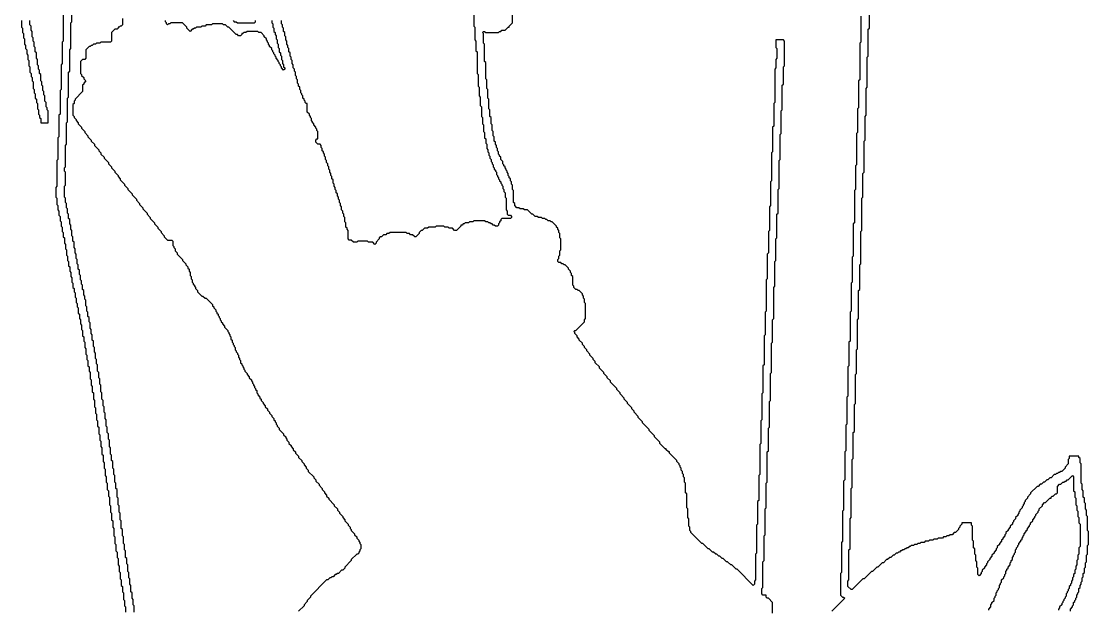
# Model space of a CAD drawing. Header units: metres. Extents: x 0 to 7998, y 2 to 10328.
# Drawn here: x 4546 to 6532, y 2221 to 3315 of the extents above; entities that cross this region are included whole.
import ezdxf

# ---------------------------------------------------------------- set-up
doc = ezdxf.new("R2010")
doc.units = ezdxf.units.M

msp = doc.modelspace()

# ---------------------------------------------------------------- linework, layer by layer
for points in [[(4756, 2216), (4756, 2228), (4754, 2230), (4754, 2240), (4752, 2242), (4752, 2252), (4750, 2254), (4750, 2266), (4748, 2268), (4748, 2278), (4746, 2280), (4746, 2290), (4744, 2292), (4744, 2304), (4742, 2306), (4742, 2316), (4740, 2318), (4740, 2330), (4738, 2332), (4738, 2342), (4736, 2344), (4736, 2356), (4734, 2358), (4734, 2370), (4732, 2372), (4732, 2386), (4730, 2388), (4730, 2400), (4728, 2402), (4728, 2414), (4726, 2416), (4726, 2428), (4724, 2430), (4724, 2444), (4722, 2446), (4722, 2456), (4720, 2458), (4720, 2470), (4718, 2472), (4718, 2482), (4716, 2484), (4716, 2496), (4714, 2498), (4714, 2508), (4712, 2510), (4712, 2522), (4710, 2524), (4710, 2536), (4708, 2538), (4708, 2548), (4706, 2550), (4706, 2560), (4704, 2562), (4704, 2574), (4702, 2576), (4702, 2586), (4700, 2588), (4700, 2598), (4698, 2600), (4698, 2610), (4696, 2612), (4696, 2624), (4694, 2626), (4694, 2638), (4692, 2640), (4692, 2650), (4690, 2652), (4690, 2662), (4688, 2664), (4688, 2676), (4686, 2678), (4686, 2686), (4684, 2688), (4684, 2698), (4682, 2700), (4682, 2708), (4680, 2710), (4680, 2720), (4678, 2722), (4678, 2732), (4676, 2734), (4676, 2742), (4674, 2744), (4674, 2754), (4672, 2756), (4672, 2764), (4670, 2766), (4670, 2774), (4668, 2776), (4668, 2784), (4666, 2786), (4666, 2796), (4664, 2798), (4664, 2804), (4662, 2806), (4662, 2814), (4660, 2816), (4660, 2824), (4658, 2826), (4658, 2832), (4656, 2834), (4656, 2842), (4654, 2844), (4654, 2852), (4652, 2854), (4652, 2862), (4650, 2864), (4650, 2872), (4648, 2874), (4648, 2882), (4646, 2884), (4646, 2892), (4644, 2894), (4644, 2904), (4642, 2906), (4642, 2914), (4640, 2916), (4640, 2926), (4638, 2928), (4638, 2936), (4636, 2938), (4636, 2946), (4634, 2948), (4634, 2956), (4632, 2958), (4632, 2966), (4630, 2968), (4630, 2976), (4628, 2978), (4628, 2986), (4626, 2988), (4626, 3008), (4628, 3010), (4628, 3034), (4626, 3036), (4626, 3042), (4628, 3044), (4628, 3084), (4630, 3086), (4630, 3126), (4632, 3128), (4632, 3172), (4634, 3174), (4634, 3220), (4636, 3222), (4636, 3262), (4638, 3264), (4638, 3312), (4640, 3314), (4640, 3354)], [(5388, 3340), (5388, 3306), (5390, 3304), (5390, 3280), (5392, 3278), (5392, 3260), (5394, 3258), (5394, 3218), (5396, 3216), (5396, 3194), (5398, 3192), (5398, 3176), (5400, 3174), (5400, 3158), (5402, 3156), (5402, 3138), (5404, 3136), (5404, 3124), (5406, 3122), (5406, 3110), (5408, 3108), (5408, 3098), (5410, 3096), (5410, 3088), (5412, 3086), (5412, 3078), (5414, 3076), (5414, 3072), (5416, 3070), (5416, 3066), (5418, 3064), (5418, 3060), (5420, 3058), (5420, 3054), (5422, 3052), (5422, 3050), (5424, 3048), (5424, 3044), (5426, 3042), (5426, 3040), (5428, 3038), (5428, 3036), (5430, 3034), (5430, 3030), (5432, 3028), (5432, 3026), (5434, 3024), (5434, 3022), (5436, 3020), (5436, 3018), (5438, 3016), (5438, 3014), (5440, 3012), (5440, 3010), (5442, 3008), (5442, 3004), (5444, 3002), (5444, 2998), (5446, 2996), (5446, 2988), (5448, 2986), (5448, 2964), (5450, 2962), (5450, 2956), (5452, 2954), (5456, 2954), (5458, 2952), (5458, 2950), (5456, 2948), (5440, 2948), (5438, 2946), (5438, 2944), (5436, 2942), (5436, 2940), (5434, 2938), (5434, 2936), (5432, 2934), (5428, 2934), (5426, 2936), (5424, 2936), (5422, 2938), (5420, 2938), (5418, 2940), (5416, 2940), (5414, 2942), (5410, 2942), (5408, 2944), (5388, 2944), (5386, 2942), (5380, 2942), (5378, 2940), (5372, 2940), (5370, 2938), (5368, 2938), (5366, 2936), (5364, 2936), (5364, 2934), (5356, 2926), (5352, 2926), (5348, 2930), (5342, 2930), (5340, 2932), (5334, 2932), (5332, 2934), (5318, 2934), (5316, 2932), (5304, 2932), (5302, 2930), (5296, 2930), (5292, 2926), (5290, 2926), (5286, 2922), (5286, 2920), (5280, 2914), (5278, 2914), (5274, 2918), (5270, 2918), (5268, 2920), (5264, 2920), (5262, 2922), (5232, 2922), (5230, 2920), (5226, 2920), (5224, 2918), (5220, 2918), (5216, 2914), (5214, 2914), (5212, 2912), (5212, 2910), (5206, 2904), (5206, 2902), (5204, 2900), (5200, 2904), (5192, 2904), (5190, 2906), (5172, 2906), (5170, 2904), (5164, 2904), (5160, 2908), (5156, 2908), (5154, 2910), (5154, 2926), (5152, 2928), (5152, 2930), (5150, 2932), (5150, 2940), (5148, 2942), (5148, 2950), (5146, 2952), (5146, 2956), (5144, 2958), (5144, 2962), (5142, 2964), (5142, 2970), (5140, 2972), (5140, 2976), (5138, 2978), (5138, 2982), (5136, 2984), (5136, 2988), (5134, 2990), (5134, 2994), (5132, 2996), (5132, 3000), (5130, 3002), (5130, 3006), (5128, 3008), (5128, 3012), (5126, 3014), (5126, 3020), (5124, 3022), (5124, 3026), (5122, 3028), (5122, 3032), (5120, 3034), (5120, 3038), (5118, 3040), (5118, 3044), (5116, 3046), (5116, 3050), (5114, 3052), (5114, 3056), (5112, 3058), (5112, 3062), (5110, 3064), (5110, 3068), (5108, 3070), (5108, 3072), (5106, 3074), (5106, 3078), (5104, 3080), (5104, 3084), (5102, 3086), (5098, 3086), (5094, 3090), (5094, 3094), (5096, 3096), (5098, 3096), (5098, 3110), (5096, 3112), (5096, 3114), (5094, 3116), (5094, 3118), (5090, 3122), (5090, 3124), (5088, 3126), (5088, 3128), (5086, 3130), (5086, 3134), (5084, 3136), (5084, 3138), (5082, 3140), (5082, 3142), (5078, 3146), (5078, 3162), (5076, 3162), (5074, 3164), (5074, 3166), (5072, 3168), (5072, 3170), (5070, 3172), (5070, 3176), (5068, 3178), (5068, 3180), (5066, 3182), (5066, 3186), (5064, 3188), (5064, 3192), (5062, 3194), (5062, 3198), (5060, 3200), (5060, 3206), (5058, 3208), (5058, 3212), (5056, 3214), (5056, 3220), (5054, 3222), (5054, 3226), (5052, 3228), (5052, 3234), (5050, 3236), (5050, 3242), (5048, 3244), (5048, 3248), (5046, 3250), (5046, 3256), (5044, 3258), (5044, 3264), (5042, 3266), (5042, 3270), (5040, 3272), (5040, 3278), (5038, 3280), (5038, 3286), (5036, 3288), (5036, 3294), (5034, 3296), (5034, 3302), (5032, 3304), (5032, 3308), (5030, 3310), (5030, 3316)], [(6498, 2218), (6498, 2222), (6502, 2226), (6502, 2228), (6504, 2230), (6504, 2234), (6506, 2236), (6506, 2238), (6508, 2240), (6508, 2242), (6510, 2244), (6510, 2248), (6512, 2250), (6512, 2252), (6514, 2254), (6514, 2260), (6516, 2262), (6516, 2266), (6518, 2268), (6518, 2272), (6520, 2274), (6520, 2280), (6522, 2282), (6522, 2288), (6524, 2290), (6524, 2298), (6526, 2300), (6526, 2308), (6528, 2310), (6528, 2322), (6530, 2324), (6530, 2340), (6532, 2342), (6532, 2366), (6530, 2368), (6530, 2394), (6528, 2396), (6528, 2406), (6526, 2408), (6526, 2418), (6524, 2420), (6524, 2428), (6522, 2430), (6522, 2442), (6520, 2444), (6520, 2454), (6518, 2456), (6518, 2492), (6516, 2494), (6516, 2502), (6514, 2504), (6514, 2506), (6496, 2506), (6496, 2502), (6494, 2500), (6494, 2492), (6488, 2486), (6488, 2484), (6482, 2478), (6480, 2478), (6478, 2476), (6476, 2476), (6474, 2474), (6472, 2474), (6470, 2472), (6468, 2472), (6462, 2466), (6460, 2466), (6456, 2462), (6454, 2462), (6450, 2458), (6448, 2458), (6444, 2454), (6442, 2454), (6438, 2450), (6436, 2450), (6424, 2438), (6424, 2436), (6418, 2430), (6418, 2428), (6414, 2424), (6414, 2422), (6412, 2420), (6412, 2418), (6410, 2416), (6410, 2414), (6408, 2412), (6408, 2410), (6404, 2406), (6404, 2404), (6402, 2402), (6402, 2400), (6400, 2398), (6400, 2396), (6396, 2392), (6396, 2390), (6392, 2386), (6392, 2384), (6390, 2382), (6390, 2380), (6386, 2376), (6386, 2374), (6382, 2370), (6382, 2368), (6378, 2364), (6378, 2362), (6376, 2360), (6376, 2358), (6372, 2354), (6372, 2352), (6370, 2350), (6370, 2348), (6366, 2344), (6366, 2342), (6362, 2338), (6362, 2336), (6360, 2334), (6360, 2332), (6356, 2328), (6356, 2326), (6352, 2322), (6352, 2320), (6348, 2316), (6348, 2314), (6344, 2310), (6344, 2308), (6342, 2306), (6342, 2304), (6338, 2300), (6338, 2298), (6334, 2294), (6334, 2292), (6332, 2290), (6332, 2288), (6328, 2284), (6326, 2286), (6326, 2298), (6324, 2300), (6324, 2310), (6322, 2312), (6322, 2322), (6320, 2324), (6320, 2334), (6318, 2336), (6318, 2348), (6316, 2350), (6316, 2376), (6314, 2378), (6314, 2382), (6296, 2382), (6296, 2380), (6292, 2376), (6292, 2374), (6290, 2372), (6290, 2370), (6284, 2364), (6282, 2364), (6278, 2360), (6274, 2360), (6272, 2358), (6268, 2358), (6266, 2356), (6262, 2356), (6260, 2354), (6252, 2354), (6250, 2352), (6244, 2352), (6242, 2350), (6236, 2350), (6234, 2348), (6228, 2348), (6226, 2346), (6220, 2346), (6218, 2344), (6214, 2344), (6212, 2342), (6208, 2342), (6206, 2340), (6202, 2340), (6200, 2338), (6198, 2338), (6196, 2336), (6194, 2336), (6192, 2334), (6190, 2334), (6188, 2332), (6186, 2332), (6184, 2330), (6182, 2330), (6180, 2328), (6178, 2328), (6176, 2326), (6174, 2326), (6170, 2322), (6168, 2322), (6164, 2318), (6162, 2318), (6158, 2314), (6156, 2314), (6150, 2308), (6148, 2308), (6140, 2300), (6138, 2300), (6130, 2292), (6128, 2292), (6114, 2278), (6112, 2278), (6092, 2258), (6090, 2258), (6084, 2264), (6084, 2274), (6086, 2276), (6086, 2332), (6088, 2334), (6088, 2390), (6090, 2392), (6090, 2446), (6092, 2448), (6092, 2500), (6094, 2502), (6094, 2550), (6096, 2552), (6096, 2602), (6098, 2604), (6098, 2658), (6100, 2660), (6100, 2704), (6102, 2706), (6102, 2760), (6104, 2762), (6104, 2814), (6106, 2816), (6106, 2862), (6108, 2864), (6108, 2924), (6110, 2926), (6110, 2986), (6112, 2988), (6112, 3032), (6114, 3034), (6114, 3092), (6116, 3094), (6116, 3138), (6118, 3140), (6118, 3190), (6120, 3192), (6120, 3248), (6122, 3250), (6122, 3300), (6124, 3302), (6124, 3338)], [(4624, 3326), (4624, 3278), (4622, 3276), (4622, 3236), (4620, 3234), (4620, 3188), (4618, 3186), (4618, 3142), (4616, 3140), (4616, 3100), (4614, 3098), (4614, 3058), (4612, 3056), (4612, 3008), (4610, 3006), (4610, 2988), (4612, 2986), (4612, 2974), (4614, 2972), (4614, 2964), (4616, 2962), (4616, 2954), (4618, 2952), (4618, 2944), (4620, 2942), (4620, 2934), (4622, 2932), (4622, 2924), (4624, 2922), (4624, 2914), (4626, 2912), (4626, 2902), (4628, 2900), (4628, 2892), (4630, 2890), (4630, 2880), (4632, 2878), (4632, 2870), (4634, 2868), (4634, 2860), (4636, 2858), (4636, 2850), (4638, 2848), (4638, 2840), (4640, 2838), (4640, 2830), (4642, 2828), (4642, 2820), (4644, 2818), (4644, 2812), (4646, 2810), (4646, 2802), (4648, 2800), (4648, 2792), (4650, 2790), (4650, 2784), (4652, 2782), (4652, 2772), (4654, 2770), (4654, 2762), (4656, 2760), (4656, 2752), (4658, 2750), (4658, 2742), (4660, 2740), (4660, 2730), (4662, 2728), (4662, 2720), (4664, 2718), (4664, 2708), (4666, 2706), (4666, 2696), (4668, 2694), (4668, 2686), (4670, 2684), (4670, 2674), (4672, 2672), (4672, 2664), (4674, 2662), (4674, 2650), (4676, 2648), (4676, 2638), (4678, 2636), (4678, 2626), (4680, 2624), (4680, 2612), (4682, 2610), (4682, 2598), (4684, 2596), (4684, 2586), (4686, 2584), (4686, 2574), (4688, 2572), (4688, 2562), (4690, 2560), (4690, 2548), (4692, 2546), (4692, 2536), (4694, 2534), (4694, 2524), (4696, 2522), (4696, 2510), (4698, 2508), (4698, 2496), (4700, 2494), (4700, 2484), (4702, 2482), (4702, 2470), (4704, 2468), (4704, 2458), (4706, 2456), (4706, 2444), (4708, 2442), (4708, 2432), (4710, 2430), (4710, 2416), (4712, 2414), (4712, 2402), (4714, 2400), (4714, 2388), (4716, 2386), (4716, 2374), (4718, 2372), (4718, 2358), (4720, 2356), (4720, 2344), (4722, 2342), (4722, 2330), (4724, 2328), (4724, 2318), (4726, 2316), (4726, 2304), (4728, 2302), (4728, 2292), (4730, 2290), (4730, 2278), (4732, 2276), (4732, 2266), (4734, 2264), (4734, 2254), (4736, 2252), (4736, 2240), (4738, 2238), (4738, 2228), (4740, 2226), (4740, 2216)], [(4734, 3320), (4734, 3308), (4732, 3306), (4730, 3306), (4728, 3304), (4726, 3304), (4726, 3302), (4724, 3300), (4720, 3300), (4714, 3294), (4714, 3278), (4712, 3276), (4694, 3276), (4692, 3274), (4686, 3274), (4684, 3272), (4680, 3272), (4678, 3270), (4676, 3270), (4674, 3268), (4672, 3268), (4666, 3262), (4666, 3246), (4664, 3244), (4660, 3244), (4656, 3240), (4656, 3218), (4658, 3216), (4658, 3214), (4662, 3210), (4662, 3208), (4666, 3204), (4662, 3200), (4662, 3198), (4660, 3196), (4660, 3184), (4646, 3170), (4646, 3168), (4644, 3166), (4644, 3162), (4642, 3160), (4642, 3140), (4644, 3138), (4644, 3136), (4648, 3132), (4648, 3130), (4652, 3126), (4652, 3124), (4658, 3118), (4658, 3116), (4664, 3110), (4664, 3108), (4670, 3102), (4670, 3100), (4676, 3094), (4676, 3092), (4682, 3086), (4682, 3084), (4690, 3076), (4690, 3074), (4694, 3070), (4694, 3068), (4700, 3062), (4700, 3060), (4708, 3052), (4708, 3050), (4714, 3044), (4714, 3042), (4720, 3036), (4720, 3034), (4726, 3028), (4726, 3026), (4730, 3022), (4730, 3020), (4738, 3012), (4738, 3010), (4744, 3004), (4744, 3002), (4752, 2994), (4752, 2992), (4760, 2984), (4760, 2982), (4766, 2976), (4766, 2974), (4772, 2968), (4772, 2966), (4780, 2958), (4780, 2956), (4786, 2950), (4786, 2948), (4794, 2940), (4794, 2938), (4800, 2932), (4800, 2930), (4806, 2924), (4806, 2922), (4812, 2916), (4812, 2914), (4818, 2908), (4826, 2908), (4828, 2906), (4828, 2898), (4830, 2896), (4830, 2894), (4832, 2892), (4832, 2888), (4836, 2884), (4836, 2882), (4846, 2872), (4846, 2870), (4852, 2864), (4852, 2862), (4856, 2858), (4856, 2856), (4858, 2854), (4858, 2850), (4860, 2848), (4860, 2842), (4862, 2840), (4862, 2836), (4864, 2834), (4864, 2830), (4866, 2828), (4866, 2826), (4868, 2824), (4868, 2822), (4870, 2820), (4870, 2818), (4874, 2814), (4874, 2812), (4882, 2804), (4884, 2804), (4888, 2800), (4890, 2800), (4902, 2788), (4902, 2786), (4904, 2784), (4904, 2782), (4908, 2778), (4908, 2776), (4910, 2774), (4910, 2772), (4912, 2770), (4912, 2768), (4914, 2766), (4914, 2764), (4916, 2762), (4916, 2760), (4918, 2758), (4918, 2756), (4920, 2754), (4920, 2752), (4924, 2748), (4924, 2746), (4930, 2740), (4930, 2738), (4932, 2736), (4932, 2734), (4934, 2732), (4934, 2730), (4936, 2728), (4936, 2724), (4938, 2722), (4938, 2718), (4940, 2716), (4940, 2714), (4942, 2712), (4942, 2710), (4944, 2708), (4944, 2704), (4946, 2702), (4946, 2700), (4948, 2698), (4948, 2696), (4950, 2694), (4950, 2690), (4952, 2688), (4952, 2686), (4954, 2684), (4954, 2680), (4956, 2678), (4956, 2676), (4958, 2674), (4958, 2672), (4960, 2670), (4960, 2668), (4962, 2666), (4962, 2664), (4966, 2660), (4966, 2658), (4970, 2654), (4970, 2652), (4974, 2648), (4974, 2646), (4976, 2644), (4976, 2642), (4978, 2640), (4978, 2638), (4980, 2636), (4980, 2634), (4982, 2632), (4982, 2630), (4984, 2628), (4984, 2624), (4986, 2622), (4986, 2620), (4990, 2616), (4990, 2614), (4992, 2612), (4992, 2610), (4996, 2606), (4996, 2604), (5000, 2600), (5000, 2598), (5004, 2594), (5004, 2592), (5008, 2588), (5008, 2586), (5012, 2582), (5012, 2580), (5016, 2576), (5016, 2574), (5018, 2572), (5018, 2570), (5020, 2568), (5020, 2566), (5022, 2564), (5022, 2562), (5026, 2558), (5026, 2556), (5034, 2548), (5034, 2546), (5038, 2542), (5038, 2540), (5040, 2538), (5040, 2536), (5044, 2532), (5044, 2530), (5048, 2526), (5048, 2524), (5052, 2520), (5052, 2518), (5056, 2514), (5056, 2512), (5062, 2506), (5062, 2504), (5068, 2498), (5068, 2496), (5072, 2492), (5072, 2490), (5076, 2486), (5076, 2484), (5080, 2480), (5080, 2478), (5090, 2468), (5090, 2466), (5094, 2462), (5094, 2460), (5100, 2454), (5100, 2452), (5106, 2446), (5106, 2444), (5110, 2440), (5110, 2438), (5114, 2434), (5114, 2432), (5118, 2428), (5118, 2426), (5128, 2416), (5128, 2414), (5134, 2408), (5134, 2406), (5138, 2402), (5138, 2400), (5144, 2394), (5144, 2392), (5148, 2388), (5148, 2386), (5154, 2380), (5154, 2378), (5158, 2374), (5158, 2372), (5160, 2370), (5160, 2368), (5166, 2362), (5166, 2360), (5170, 2356), (5170, 2354), (5174, 2350), (5174, 2348), (5176, 2346), (5176, 2344), (5178, 2342), (5178, 2334), (5176, 2332), (5176, 2330), (5174, 2328), (5174, 2326), (5172, 2324), (5170, 2324), (5160, 2314), (5160, 2312), (5148, 2300), (5148, 2298), (5144, 2294), (5142, 2294), (5136, 2288), (5134, 2288), (5132, 2286), (5130, 2286), (5126, 2282), (5124, 2282), (5122, 2280), (5120, 2280), (5116, 2276), (5114, 2276), (5084, 2246), (5084, 2244), (5078, 2238), (5078, 2236), (5072, 2230), (5072, 2228), (5062, 2218)], [(5944, 2214), (5944, 2234), (5936, 2242), (5934, 2242), (5932, 2244), (5932, 2248), (5926, 2248), (5924, 2250), (5924, 2260), (5926, 2262), (5926, 2310), (5928, 2312), (5928, 2358), (5930, 2360), (5930, 2408), (5932, 2410), (5932, 2456), (5934, 2458), (5934, 2514), (5936, 2516), (5936, 2558), (5938, 2560), (5938, 2608), (5940, 2610), (5940, 2660), (5942, 2662), (5942, 2716), (5944, 2718), (5944, 2760), (5946, 2762), (5946, 2820), (5948, 2822), (5948, 2868), (5950, 2870), (5950, 2910), (5952, 2912), (5952, 2956), (5954, 2958), (5954, 3002), (5956, 3004), (5956, 3056), (5958, 3058), (5958, 3104), (5960, 3106), (5960, 3148), (5962, 3150), (5962, 3196), (5964, 3198), (5964, 3230), (5966, 3232), (5966, 3278), (5964, 3280), (5950, 3280), (5950, 3266), (5952, 3264), (5952, 3246), (5950, 3244), (5950, 3228), (5948, 3226), (5948, 3164), (5946, 3162), (5946, 3120), (5944, 3118), (5944, 3072), (5942, 3070), (5942, 3018), (5940, 3016), (5940, 2972), (5938, 2970), (5938, 2926), (5936, 2924), (5936, 2884), (5934, 2882), (5934, 2836), (5932, 2834), (5932, 2776), (5930, 2774), (5930, 2732), (5928, 2730), (5928, 2676), (5926, 2674), (5926, 2624), (5924, 2622), (5924, 2574), (5922, 2572), (5922, 2530), (5920, 2528), (5920, 2472), (5918, 2470), (5918, 2424), (5916, 2422), (5916, 2380), (5914, 2378), (5914, 2326), (5912, 2324), (5912, 2276), (5910, 2274), (5910, 2268), (5908, 2266), (5878, 2296), (5876, 2296), (5868, 2304), (5866, 2304), (5860, 2310), (5858, 2310), (5852, 2316), (5850, 2316), (5846, 2320), (5844, 2320), (5840, 2324), (5838, 2324), (5834, 2328), (5832, 2328), (5826, 2334), (5824, 2334), (5814, 2344), (5812, 2344), (5792, 2364), (5792, 2366), (5790, 2368), (5790, 2374), (5788, 2376), (5788, 2390), (5786, 2392), (5786, 2408), (5784, 2410), (5784, 2436), (5782, 2438), (5782, 2456), (5780, 2458), (5780, 2466), (5778, 2468), (5778, 2472), (5776, 2474), (5776, 2478), (5774, 2480), (5774, 2484), (5772, 2486), (5772, 2488), (5770, 2490), (5770, 2492), (5766, 2496), (5766, 2498), (5752, 2512), (5752, 2514), (5750, 2514), (5746, 2518), (5746, 2520), (5744, 2520), (5734, 2530), (5734, 2532), (5724, 2542), (5724, 2544), (5714, 2554), (5714, 2556), (5702, 2568), (5702, 2570), (5694, 2578), (5694, 2580), (5686, 2588), (5686, 2590), (5682, 2594), (5682, 2596), (5674, 2604), (5674, 2606), (5668, 2612), (5668, 2614), (5660, 2622), (5660, 2624), (5654, 2630), (5654, 2632), (5642, 2644), (5642, 2646), (5636, 2652), (5636, 2654), (5630, 2660), (5630, 2662), (5622, 2670), (5622, 2672), (5614, 2680), (5614, 2682), (5610, 2686), (5610, 2688), (5604, 2694), (5604, 2696), (5598, 2702), (5598, 2704), (5594, 2708), (5594, 2710), (5590, 2714), (5590, 2716), (5584, 2722), (5584, 2724), (5580, 2728), (5580, 2730), (5576, 2734), (5576, 2736), (5574, 2738), (5576, 2740), (5578, 2740), (5594, 2756), (5594, 2760), (5596, 2762), (5596, 2790), (5594, 2792), (5594, 2798), (5592, 2800), (5592, 2804), (5590, 2806), (5590, 2808), (5584, 2814), (5582, 2814), (5580, 2816), (5578, 2816), (5574, 2820), (5574, 2822), (5572, 2824), (5572, 2840), (5570, 2842), (5570, 2846), (5568, 2848), (5568, 2850), (5564, 2854), (5564, 2856), (5558, 2862), (5556, 2862), (5554, 2864), (5552, 2864), (5550, 2866), (5546, 2866), (5544, 2868), (5544, 2872), (5546, 2874), (5546, 2878), (5548, 2880), (5548, 2888), (5550, 2890), (5550, 2910), (5548, 2912), (5548, 2920), (5546, 2922), (5546, 2926), (5544, 2928), (5544, 2930), (5542, 2932), (5542, 2934), (5534, 2942), (5532, 2942), (5530, 2944), (5526, 2944), (5524, 2946), (5522, 2946), (5520, 2948), (5516, 2948), (5514, 2950), (5508, 2950), (5506, 2952), (5502, 2952), (5498, 2956), (5496, 2956), (5488, 2964), (5482, 2964), (5480, 2966), (5474, 2966), (5472, 2968), (5468, 2968), (5464, 2972), (5464, 2976), (5462, 2978), (5462, 3000), (5460, 3002), (5460, 3010), (5458, 3012), (5458, 3016), (5456, 3018), (5456, 3022), (5454, 3024), (5454, 3026), (5452, 3028), (5452, 3032), (5450, 3034), (5450, 3036), (5448, 3038), (5448, 3040), (5446, 3042), (5446, 3044), (5444, 3046), (5444, 3048), (5442, 3050), (5442, 3054), (5438, 3058), (5438, 3062), (5436, 3064), (5436, 3066), (5434, 3068), (5434, 3072), (5432, 3074), (5432, 3078), (5430, 3080), (5430, 3084), (5428, 3086), (5428, 3090), (5426, 3092), (5426, 3100), (5424, 3102), (5424, 3110), (5422, 3112), (5422, 3122), (5420, 3124), (5420, 3136), (5418, 3138), (5418, 3150), (5416, 3152), (5416, 3170), (5414, 3172), (5414, 3188), (5412, 3190), (5412, 3206), (5410, 3208), (5410, 3238), (5408, 3240), (5408, 3272), (5406, 3274), (5406, 3292), (5404, 3294), (5406, 3296), (5408, 3296), (5410, 3294), (5434, 3294), (5436, 3296), (5438, 3296), (5440, 3298), (5446, 3298), (5452, 3304), (5454, 3304), (5454, 3306), (5460, 3312), (5460, 3328)], [(6108, 3324), (6108, 3276), (6106, 3274), (6106, 3206), (6104, 3204), (6104, 3154), (6102, 3152), (6102, 3108), (6100, 3106), (6100, 3048), (6098, 3046), (6098, 3002), (6096, 3000), (6096, 2940), (6094, 2938), (6094, 2878), (6092, 2876), (6092, 2830), (6090, 2828), (6090, 2776), (6088, 2774), (6088, 2720), (6086, 2718), (6086, 2674), (6084, 2672), (6084, 2618), (6082, 2616), (6082, 2566), (6080, 2564), (6080, 2516), (6078, 2514), (6078, 2462), (6076, 2460), (6076, 2406), (6074, 2404), (6074, 2348), (6072, 2346), (6072, 2290), (6070, 2288), (6070, 2248), (6074, 2244), (6076, 2244), (6078, 2242), (6054, 2218)], [(4546, 3316), (4546, 3304), (4548, 3302), (4548, 3294), (4550, 3292), (4550, 3284), (4552, 3282), (4552, 3272), (4554, 3270), (4554, 3264), (4556, 3262), (4556, 3254), (4558, 3252), (4558, 3244), (4560, 3242), (4560, 3232), (4562, 3230), (4562, 3220), (4564, 3218), (4564, 3212), (4566, 3210), (4566, 3204), (4568, 3202), (4568, 3190), (4570, 3188), (4570, 3182), (4572, 3180), (4572, 3172), (4574, 3170), (4574, 3164), (4576, 3162), (4576, 3152), (4578, 3150), (4578, 3142), (4580, 3140), (4580, 3136), (4582, 3134), (4582, 3126), (4596, 3126), (4596, 3148), (4594, 3150), (4594, 3154), (4592, 3156), (4592, 3164), (4590, 3166), (4590, 3176), (4588, 3178), (4588, 3184), (4586, 3186), (4586, 3194), (4584, 3196), (4584, 3202), (4582, 3204), (4582, 3216), (4580, 3218), (4580, 3224), (4578, 3226), (4578, 3232), (4576, 3234), (4576, 3244), (4574, 3246), (4574, 3256), (4572, 3258), (4572, 3266), (4570, 3268), (4570, 3276), (4568, 3278), (4568, 3284), (4566, 3286), (4566, 3296), (4564, 3298), (4564, 3306), (4562, 3308), (4562, 3316)], [(5012, 3316), (5012, 3312), (5014, 3310), (5014, 3304), (5016, 3302), (5016, 3296), (5018, 3294), (5018, 3290), (5020, 3288), (5020, 3282), (5022, 3280), (5022, 3274), (5024, 3272), (5024, 3266), (5026, 3264), (5026, 3258), (5028, 3256), (5028, 3252), (5030, 3250), (5030, 3244), (5032, 3242), (5032, 3236), (5034, 3234), (5034, 3230), (5036, 3228), (5036, 3226), (5034, 3224), (5030, 3228), (5030, 3230), (5028, 3232), (5028, 3234), (5026, 3236), (5026, 3238), (5024, 3240), (5024, 3242), (5020, 3246), (5020, 3248), (5018, 3250), (5018, 3252), (5016, 3254), (5016, 3256), (5014, 3258), (5014, 3260), (5012, 3262), (5012, 3264), (5008, 3268), (5008, 3270), (5006, 3272), (5006, 3274), (5004, 3276), (5004, 3278), (5002, 3280), (5002, 3282), (4998, 3286), (4998, 3288), (4992, 3294), (4988, 3294), (4986, 3296), (4966, 3296), (4964, 3294), (4960, 3294), (4958, 3292), (4956, 3292), (4956, 3290), (4954, 3288), (4950, 3288), (4948, 3290), (4946, 3290), (4932, 3304), (4930, 3304), (4926, 3308), (4922, 3308), (4920, 3310), (4902, 3310), (4900, 3308), (4890, 3308), (4888, 3306), (4882, 3306), (4880, 3304), (4872, 3304), (4870, 3302), (4868, 3302), (4866, 3300), (4864, 3300), (4860, 3296), (4854, 3302), (4854, 3304), (4846, 3312), (4824, 3312), (4822, 3310), (4820, 3310), (4818, 3308), (4816, 3310), (4816, 3312), (4814, 3314), (4814, 3316)], [(4940, 3316), (4942, 3314), (4946, 3314), (4948, 3312), (4980, 3312), (4982, 3314), (4982, 3316)], [(6346, 2220), (6346, 2222), (6350, 2226), (6350, 2230), (6352, 2232), (6352, 2234), (6356, 2238), (6356, 2242), (6358, 2244), (6358, 2246), (6360, 2248), (6360, 2252), (6362, 2254), (6362, 2256), (6364, 2258), (6364, 2260), (6366, 2262), (6366, 2266), (6368, 2268), (6368, 2270), (6370, 2272), (6370, 2276), (6374, 2280), (6374, 2282), (6376, 2284), (6376, 2286), (6378, 2288), (6378, 2292), (6380, 2294), (6380, 2296), (6382, 2298), (6382, 2300), (6386, 2304), (6386, 2308), (6388, 2310), (6388, 2312), (6390, 2314), (6390, 2318), (6392, 2320), (6392, 2322), (6394, 2324), (6394, 2326), (6396, 2328), (6396, 2332), (6398, 2334), (6398, 2336), (6400, 2338), (6400, 2340), (6402, 2342), (6402, 2344), (6406, 2348), (6406, 2350), (6408, 2352), (6408, 2354), (6410, 2356), (6410, 2358), (6412, 2360), (6412, 2362), (6416, 2366), (6416, 2368), (6418, 2370), (6418, 2372), (6422, 2376), (6422, 2378), (6424, 2380), (6424, 2382), (6428, 2386), (6428, 2388), (6432, 2392), (6432, 2394), (6434, 2396), (6434, 2398), (6438, 2402), (6438, 2404), (6440, 2406), (6440, 2408), (6446, 2414), (6446, 2416), (6450, 2420), (6452, 2420), (6460, 2428), (6462, 2428), (6462, 2430), (6464, 2432), (6466, 2432), (6470, 2436), (6472, 2436), (6474, 2438), (6474, 2450), (6478, 2454), (6480, 2454), (6484, 2458), (6486, 2458), (6488, 2460), (6490, 2460), (6492, 2462), (6494, 2462), (6502, 2470), (6504, 2468), (6504, 2442), (6506, 2440), (6506, 2430), (6508, 2428), (6508, 2416), (6510, 2414), (6510, 2406), (6512, 2404), (6512, 2394), (6514, 2392), (6514, 2382), (6516, 2380), (6516, 2338), (6514, 2336), (6514, 2324), (6512, 2322), (6512, 2314), (6510, 2312), (6510, 2304), (6508, 2302), (6508, 2296), (6506, 2294), (6506, 2288), (6504, 2286), (6504, 2282), (6502, 2280), (6502, 2276), (6500, 2274), (6500, 2270), (6498, 2268), (6498, 2266), (6496, 2264), (6496, 2260), (6494, 2258), (6494, 2256), (6492, 2254), (6492, 2252), (6490, 2250), (6490, 2246), (6488, 2244), (6488, 2242), (6486, 2240), (6486, 2238), (6484, 2236), (6484, 2234), (6482, 2232), (6482, 2230), (6478, 2226), (6478, 2224), (6476, 2222), (6476, 2220)]]:
    msp.add_lwpolyline(points)

doc.saveas('drawing.dxf')
